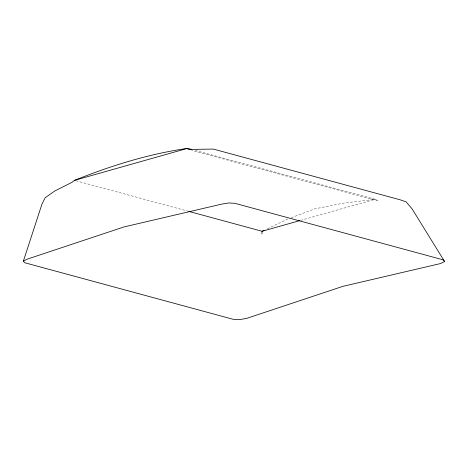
<?xml version="1.0" encoding="UTF-8"?>
<svg xmlns="http://www.w3.org/2000/svg" width="468" height="468" viewBox="0 0 468 468"><rect width="100%" height="100%" fill="white"/><g stroke="black" fill="none" stroke-linecap="round" stroke-linejoin="round"><path stroke-width="0.35" stroke-dasharray="2.34 1.75" d="M267.374 228.764L287.82 218.989M291.195 217.725L314.818 208.845L344.378 202.989L375.219 199.274L378.249 201L191.786 150.392M300.503 220.416L375.219 199.274L194.635 150.269M75.874 180.742L188.037 211.179"/><path stroke-width="0.7" d="M261.893 233.918L262.098 231.28L264.081 230.338M74.465 180.361L187.586 148.35L188.265 149.438L213.297 149.081L399.894 199.725L406.048 201.807L412.074 208.845L444.6 261.548L440.411 263.578L342.857 286.357L246.496 318.445L239.253 319.65L233.204 319.316L24.716 262.735L23.4 261.068L41.904 204.3L45.092 197.818L54.569 191.108L71.914 182.362L74.465 180.361C110.939 165.719 148.596 153.949 187.586 148.35L191.816 149.503M23.4 261.068L27.589 259.032L123.95 226.945L221.504 204.165L228.747 202.966L234.796 203.293L443.284 259.875L444.6 261.548M299.807 220.615L262.098 231.28L188.739 211.372"/></g></svg>
